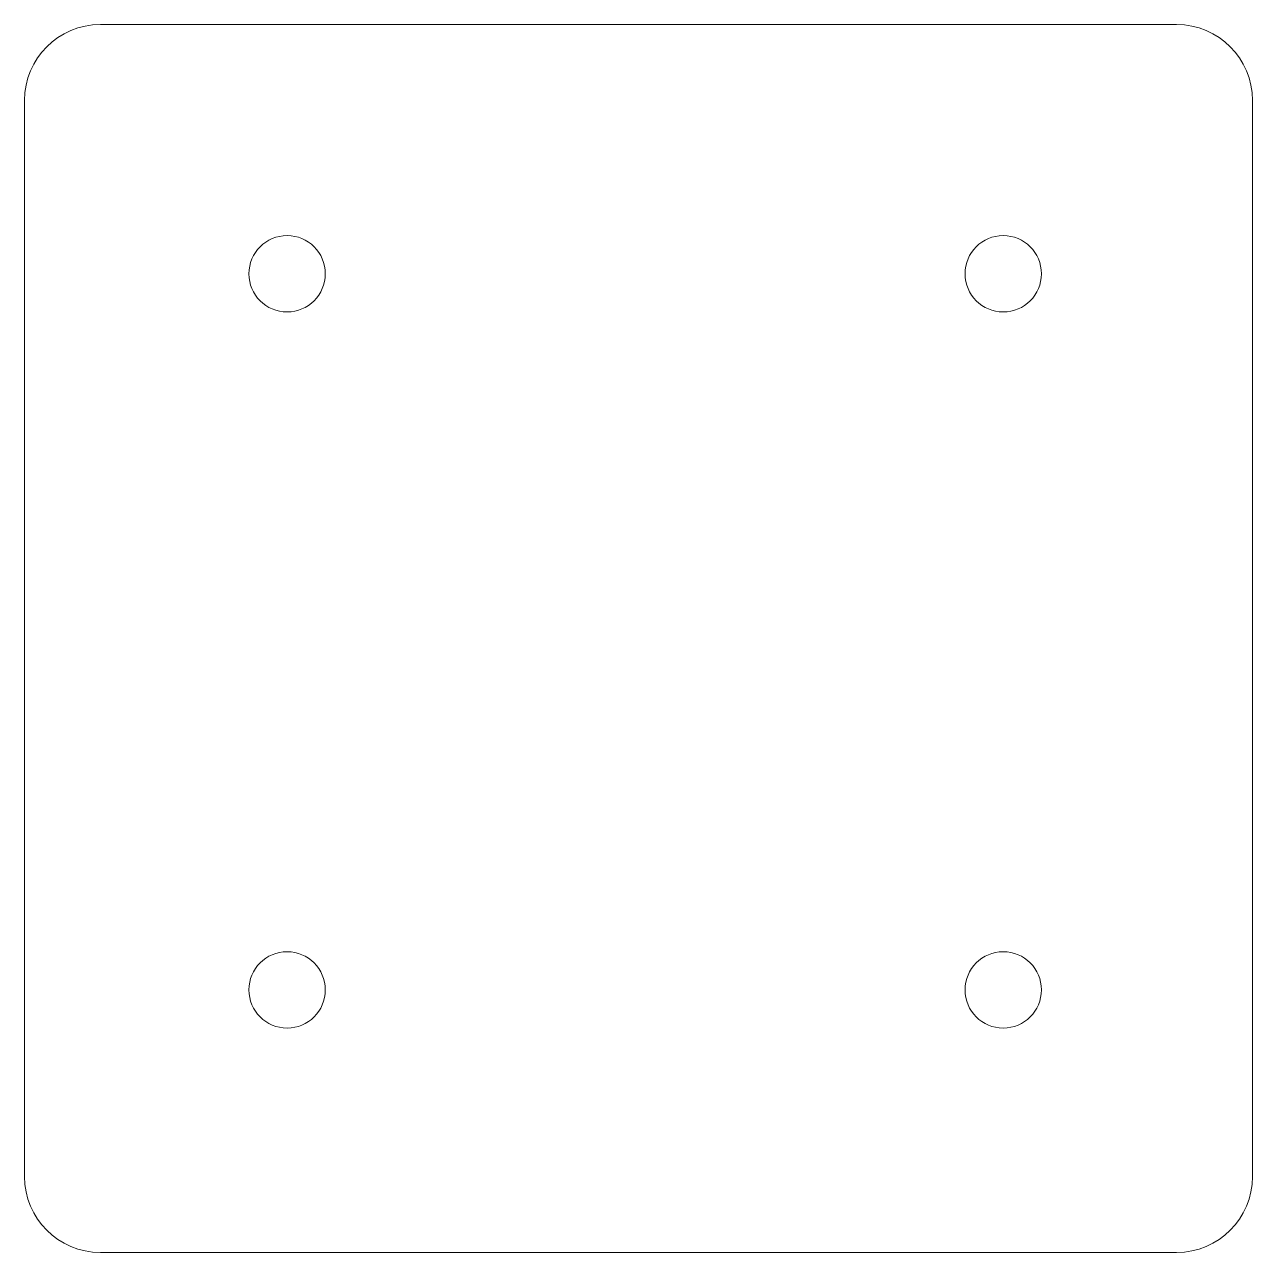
# Model space of a CAD drawing. Header units: millimetres. Extents: x -25.7 to 25.7, y -25.7 to 25.7.
import ezdxf

# ---------------------------------------------------------------- set-up
doc = ezdxf.new("R2010")
doc.units = ezdxf.units.MM
doc.layers.get('0').update_dxf_attribs({"linetype": 'CONTINUOUS', "lineweight": 0})

msp = doc.modelspace()

# ---------------------------------------------------------------- linework, layer by layer
for p, q in [((-22.5425, 25.7175), (22.5425, 25.7175)), ((-25.7175, 22.5425), (-25.7175, -22.5425)), ((25.7175, -22.5425), (25.7175, 22.5425)), ((-22.5425, -25.7175), (22.5425, -25.7175))]:
    msp.add_line(p, q)
for centre in [(-14.7193, 15.2781), (15.2781, 15.2781), (-14.7193, -14.7193), (15.2781, -14.7193)]:
    msp.add_circle(centre, 1.6002)
for centre, start, end in [((-22.5425, 22.5425), 90, 180), ((22.5425, 22.5425), 0, 90), ((-22.5425, -22.5425), 180, 270), ((22.5425, -22.5425), 270, 0)]:
    msp.add_arc(centre, 3.175, start, end)

doc.saveas('drawing.dxf')
